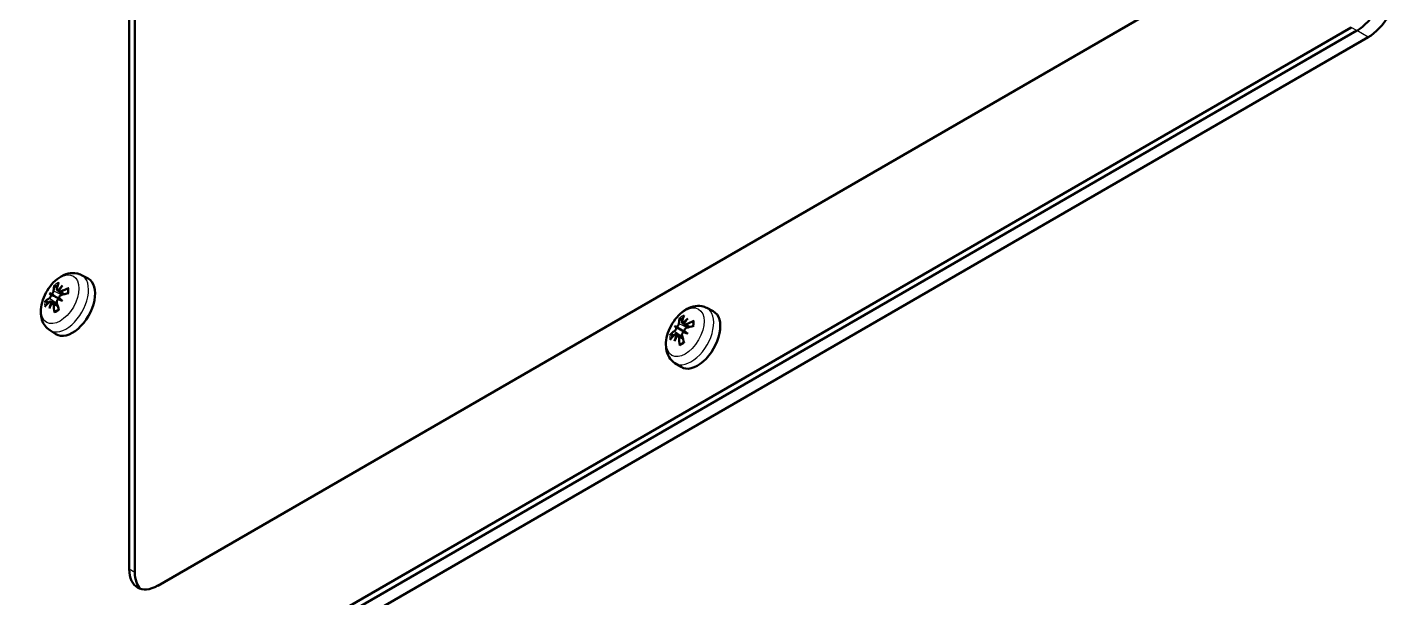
# Model space of a CAD drawing. Header units: millimetres. Extents: x 0 to 4200, y 0 to 2970.
# Drawn here: x 3569.9 to 3740.3, y 2251 to 2321.9 of the extents above; entities that cross this region are included whole.
import ezdxf

# ---------------------------------------------------------------- set-up
doc = ezdxf.new("R2010")
doc.units = ezdxf.units.MM
doc.header["$LTSCALE"] = 10
doc.layers.add('Co ban', color=7, linetype='Continuous', lineweight=50)
doc.layers.add('Lien manh', color=7, linetype='Continuous', lineweight=25, true_color=0x020305)

msp = doc.modelspace()

# ---------------------------------------------------------------- linework, layer by layer
at = {"layer": 'Co ban'}
for p, q in [((3720.5, 2330.1), (3586.15, 2252.53)), ((3582.61, 2254.57), (3582.61, 2328.06)), ((3583.32, 2327.65), (3583.32, 2254.17)), ((3734.64, 2321.94), (2949.75, 1868.78)), ((3735.35, 2321.53), (2950.46, 1868.37)), ((3735.35, 2321.53), (2950.46, 1868.37)), ((3736.76, 2320.71), (2951.87, 1867.56)), ((3576.68, 2291.15), (3577.49, 2290.73)), ((3572.68, 2288.89), (3573.22, 2288.57)), ((3573.22, 2288.57), (3574.17, 2288.02)), ((3573.64, 2289.27), (3574.38, 2288.73)), ((3573.94, 2289.1), (3574.43, 2288.74)), ((3574.32, 2287.94), (3574.17, 2288.02)), ((3572.82, 2287.86), (3573.67, 2287.49)), ((3573.12, 2287.69), (3573.68, 2287.44)), ((3654.47, 2287.06), (3655.27, 2286.64)), ((3650.46, 2284.81), (3651, 2284.49)), ((3651, 2284.49), (3651.96, 2283.94)), ((3651.42, 2285.19), (3652.17, 2284.65)), ((3651.72, 2285.02), (3652.21, 2284.66)), ((3572.72, 2284.29), (3573.49, 2283.8)), ((3650.6, 2283.78), (3651.45, 2283.4)), ((3650.9, 2283.61), (3651.46, 2283.36)), ((3652.1, 2283.86), (3651.96, 2283.94)), ((3650.51, 2280.2), (3651.27, 2279.72))]:
    msp.add_line(p, q, dxfattribs=at)
for centre, major_axis, ratio, start_param, end_param in [((3735.35, 2325.61), (-2.5, -4.33), 0.57735, 0.785398, 2.356194), ((3735.35, 2325.61), (-2.5, -4.33), 0.57735, 0.785398, 2.356194), ((3736.76, 2324.79), (-2.5, -4.33), 0.57735, 0.785398, 2.356194), ((3578.2, 2286.06), (-4.18, 4.96), 0.552577, 0.356756, 0.526449), ((3575.54, 2287.23), (2, 3.46), 0.57735, 3.116897, 6.307881), ((3577.63, 2285.74), (-2.18, 6.11), 0.589478, 0.562453, 0.732146), ((3578.27, 2285.58), (4.1, 4.95), 0.9022, 1.451948, 1.5691), ((3577.31, 2286.13), (-2.63, -5.86), 0.701688, 4.371008, 4.48816), ((3577.88, 2285.51), (-6.39, 1.14), 0.552577, 5.756736, 5.926429), ((3578.34, 2286.72), (-5.86, 2.63), 0.158992, 0.343364, 0.460515), ((3577.38, 2285.07), (-5.21, 3.76), 0.158992, 5.82267, 5.939822), ((3572.31, 2288.9), (-1.13, 0.37), 0.034479, 2.123155, 2.509319), ((3572.49, 2289.2), (0.889, -0.797), 0.034479, 0.632274, 1.018438), ((3573.42, 2289.74), (-1.11, 0.66), 0.166378, 2.018975, 2.09969), ((3573.42, 2288.25), (1.12, -0.36), 0.009309, 0.838135, 1.224299), ((3578.27, 2286.76), (-6.06, 2.14), 0.04152, 0.758456, 0.875608), ((3573.6, 2288.56), (-0.87, 0.789), 0.009309, 1.917294, 2.303458), ((3577.31, 2285.11), (4.88, -4.18), 0.04152, 2.265985, 2.383136), ((3577.95, 2285.55), (-6.48, -0.2), 0.690116, 5.148823, 5.318516), ((3577.95, 2286.21), (6.49, -0.16), 0.451938, 2.040238, 2.209931), ((3577.88, 2286.17), (6.38, 1.17), 0.589478, 2.409447, 2.57914), ((3578.34, 2285.7), (2.24, 6.02), 0.9022, 1.572493, 1.689644), ((3577.38, 2286.25), (-3.76, -5.21), 0.701688, 4.936618, 5.05377), ((3572.31, 2287.82), (1.13, -0.63), 0.166378, 1.041903, 1.122618), ((3578.2, 2285.99), (3.07, -5.72), 0.690116, 4.106262, 4.275955), ((3577.63, 2285.66), (-3.38, 5.53), 0.451938, 0.931662, 1.101355), ((3653.32, 2283.15), (2, 3.46), 0.57735, 3.116897, 6.307881), ((3656.12, 2282.64), (-5.86, 2.63), 0.158992, 0.343364, 0.460515), ((3655.16, 2280.98), (-5.21, 3.76), 0.158992, 5.82267, 5.939822), ((3650.1, 2284.81), (-1.13, 0.37), 0.034479, 2.123155, 2.509319), ((3650.27, 2285.11), (0.889, -0.797), 0.034479, 0.632274, 1.018438), ((3655.99, 2281.98), (-4.18, 4.96), 0.552577, 0.356756, 0.526449), ((3655.42, 2281.65), (-2.18, 6.11), 0.589478, 0.562453, 0.732146), ((3656.05, 2281.5), (4.1, 4.95), 0.9022, 1.451948, 1.5691), ((3651.21, 2285.65), (-1.11, 0.66), 0.166378, 2.018975, 2.09969), ((3655.09, 2282.05), (-2.63, -5.86), 0.701688, 4.371008, 4.48816), ((3655.73, 2281.47), (-6.48, -0.2), 0.690116, 5.148823, 5.318516), ((3655.73, 2282.13), (6.49, -0.16), 0.451938, 2.040238, 2.209931), ((3655.67, 2281.43), (-6.39, 1.14), 0.552577, 5.756736, 5.926429), ((3655.67, 2282.09), (6.38, 1.17), 0.589478, 2.409447, 2.57914), ((3656.12, 2281.62), (2.24, 6.02), 0.9022, 1.572493, 1.689644), ((3655.16, 2282.17), (-3.76, -5.21), 0.701688, 4.936618, 5.05377), ((3650.1, 2283.73), (1.13, -0.63), 0.166378, 1.041903, 1.122618), ((3655.99, 2281.9), (3.07, -5.72), 0.690116, 4.106262, 4.275955), ((3655.42, 2281.57), (-3.38, 5.53), 0.451938, 0.931662, 1.101355), ((3651.21, 2284.17), (1.12, -0.36), 0.009309, 0.838135, 1.224299), ((3656.05, 2282.68), (-6.06, 2.14), 0.04152, 0.758456, 0.875608), ((3651.38, 2284.47), (-0.87, 0.789), 0.009309, 1.917294, 2.303458), ((3655.09, 2281.02), (4.88, -4.18), 0.04152, 2.265985, 2.383136), ((3586.15, 2256.62), (-2.5, -4.33), 0.57735, 5.497787, 7.068583), ((3586.85, 2256.21), (-2.5, -4.33), 0.57735, 5.497787, 6.141288)]:
    msp.add_ellipse(centre, major_axis=major_axis, ratio=ratio, start_param=start_param, end_param=end_param, dxfattribs=at)
for points, knots in [([(3572.72, 2284.29), (3572.5, 2284.43), (3572.3, 2284.62), (3571.97, 2285.05), (3571.84, 2285.31), (3571.65, 2285.89), (3571.61, 2286.22), (3571.6, 2286.95), (3571.66, 2287.35), (3571.88, 2288.15), (3572.04, 2288.55), (3572.44, 2289.3), (3572.68, 2289.66), (3573.23, 2290.29), (3573.54, 2290.58), (3574.22, 2291.04), (3574.6, 2291.23), (3575.35, 2291.41), (3575.72, 2291.43), (3576.29, 2291.32), (3576.49, 2291.25), (3576.68, 2291.15)], [3.951686, 3.951686, 3.951686, 3.951686, 4.16495, 4.16495, 4.402172, 4.402172, 4.701244, 4.701244, 5.067164, 5.067164, 5.444726, 5.444726, 5.817078, 5.817078, 6.192713, 6.192713, 6.5675, 6.5675, 6.874086, 6.874086, 7.043888, 7.043888, 7.043888, 7.043888]), ([(3573.41, 2289.73), (3573.4, 2289.74), (3573.39, 2289.75), (3573.36, 2289.78), (3573.35, 2289.8), (3573.34, 2289.84), (3573.33, 2289.86), (3573.33, 2289.89), (3573.33, 2289.9), (3573.33, 2289.91)], [0.05658644, 0.05658644, 0.05658644, 0.05658644, 0.06161587, 0.06161587, 0.06775669, 0.06775669, 0.07390904, 0.07390904, 0.07912293, 0.07912293, 0.07912293, 0.07912293]), ([(3572.9, 2288.67), (3572.9, 2288.67), (3572.9, 2288.66), (3572.9, 2288.63), (3572.89, 2288.6), (3572.87, 2288.53), (3572.85, 2288.49), (3572.81, 2288.42), (3572.79, 2288.39), (3572.75, 2288.33), (3572.72, 2288.3), (3572.69, 2288.28), (3572.68, 2288.27), (3572.68, 2288.27)], [0.02262944, 0.02262944, 0.02262944, 0.02262944, 0.02319765, 0.02319765, 0.0345489, 0.0345489, 0.04590016, 0.04590016, 0.05733835, 0.05733835, 0.06877655, 0.06877655, 0.07249221, 0.07249221, 0.07249221, 0.07249221]), ([(3572.68, 2287.81), (3572.7, 2287.83), (3572.72, 2287.85), (3572.77, 2287.87), (3572.79, 2287.87), (3572.83, 2287.86), (3572.85, 2287.84), (3572.88, 2287.8), (3572.89, 2287.77), (3572.9, 2287.73), (3572.9, 2287.72), (3572.9, 2287.71)], [0, 0, 0, 0, 0.01151442, 0.01151442, 0.02302884, 0.02302884, 0.0344178, 0.0344178, 0.04580676, 0.04580676, 0.0498478, 0.0498478, 0.0498478, 0.0498478]), ([(3573.21, 2289.2), (3573.21, 2289.17), (3573.21, 2289.14), (3573.18, 2289.07), (3573.17, 2289.03), (3573.13, 2288.97), (3573.11, 2288.93), (3573.06, 2288.87), (3573.03, 2288.85), (3573, 2288.82), (3572.99, 2288.81), (3572.98, 2288.8)], [0, 0, 0, 0, 0.01151442, 0.01151442, 0.02302884, 0.02302884, 0.0344178, 0.0344178, 0.04580676, 0.04580676, 0.0498478, 0.0498478, 0.0498478, 0.0498478]), ([(3573.81, 2289.28), (3573.81, 2289.28), (3573.8, 2289.28), (3573.77, 2289.27), (3573.74, 2289.26), (3573.69, 2289.25), (3573.67, 2289.26), (3573.63, 2289.28), (3573.62, 2289.3), (3573.6, 2289.34), (3573.6, 2289.37), (3573.6, 2289.4), (3573.6, 2289.41), (3573.61, 2289.42)], [0.02262869, 0.02262869, 0.02262869, 0.02262869, 0.02311382, 0.02311382, 0.03450698, 0.03450698, 0.04590014, 0.04590014, 0.05733833, 0.05733833, 0.06877652, 0.06877652, 0.07249219, 0.07249219, 0.07249219, 0.07249219]), ([(3573.61, 2287.73), (3573.6, 2287.76), (3573.6, 2287.8), (3573.61, 2287.88), (3573.62, 2287.92), (3573.65, 2287.99), (3573.67, 2288.02), (3573.72, 2288.08), (3573.75, 2288.11), (3573.79, 2288.13), (3573.8, 2288.14), (3573.81, 2288.14)], [0, 0, 0, 0, 0.01154742, 0.01154742, 0.02309483, 0.02309483, 0.0344508, 0.0344508, 0.04580677, 0.04580677, 0.04984781, 0.04984781, 0.04984781, 0.04984781]), ([(3573.89, 2288.28), (3573.89, 2288.28), (3573.89, 2288.28), (3573.88, 2288.32), (3573.89, 2288.35), (3573.91, 2288.43), (3573.93, 2288.47), (3573.97, 2288.53), (3573.99, 2288.56), (3574.05, 2288.61), (3574.08, 2288.64), (3574.12, 2288.65), (3574.13, 2288.66), (3574.14, 2288.66)], [0.02262944, 0.02262944, 0.02262944, 0.02262944, 0.02319765, 0.02319765, 0.0345489, 0.0345489, 0.04590016, 0.04590016, 0.05733835, 0.05733835, 0.06877655, 0.06877655, 0.07249221, 0.07249221, 0.07249221, 0.07249221]), ([(3574.14, 2289.11), (3574.11, 2289.1), (3574.08, 2289.09), (3574.02, 2289.08), (3573.99, 2289.08), (3573.94, 2289.1), (3573.92, 2289.11), (3573.89, 2289.15), (3573.89, 2289.18), (3573.89, 2289.22), (3573.89, 2289.23), (3573.89, 2289.24)], [0, 0, 0, 0, 0.01151442, 0.01151442, 0.02302884, 0.02302884, 0.0344178, 0.0344178, 0.04580676, 0.04580676, 0.0498478, 0.0498478, 0.0498478, 0.0498478]), ([(3574.99, 2289.4), (3574.99, 2289.41), (3574.99, 2289.41), (3574.99, 2289.43), (3575, 2289.45), (3575.01, 2289.47), (3575.03, 2289.49), (3575.05, 2289.51), (3575.07, 2289.52), (3575.09, 2289.52)], [0.05985449, 0.05985449, 0.05985449, 0.05985449, 0.06161587, 0.06161587, 0.06775669, 0.06775669, 0.07390904, 0.07390904, 0.07912293, 0.07912293, 0.07912293, 0.07912293]), ([(3574.99, 2289.4), (3575, 2289.37), (3575, 2289.34), (3575.01, 2289.27), (3575.01, 2289.23), (3575.02, 2289.16), (3575.02, 2289.12), (3575.01, 2289.04), (3575.01, 2289), (3575.01, 2288.93), (3575, 2288.91), (3575, 2288.88)], [1.3874243, 1.3874243, 1.3874243, 1.3874243, 1.4608322, 1.4608322, 1.53424, 1.53424, 1.6076479, 1.6076479, 1.6810558, 1.6810558, 1.7294084, 1.7294084, 1.7294084, 1.7294084]), ([(3572.12, 2287.81), (3572.13, 2287.82), (3572.14, 2287.82), (3572.16, 2287.84), (3572.18, 2287.84), (3572.22, 2287.85), (3572.25, 2287.84), (3572.28, 2287.84), (3572.3, 2287.84), (3572.32, 2287.83)], [0.01947687, 0.01947687, 0.01947687, 0.01947687, 0.02469076, 0.02469076, 0.03084311, 0.03084311, 0.03698394, 0.03698394, 0.04201336, 0.04201336, 0.04201336, 0.04201336]), ([(3572.98, 2287.66), (3572.98, 2287.67), (3572.98, 2287.67), (3573.01, 2287.68), (3573.03, 2287.69), (3573.08, 2287.7), (3573.11, 2287.7), (3573.15, 2287.67), (3573.17, 2287.65), (3573.2, 2287.6), (3573.21, 2287.57), (3573.21, 2287.53), (3573.21, 2287.51), (3573.21, 2287.5)], [0.02262944, 0.02262944, 0.02262944, 0.02262944, 0.02319765, 0.02319765, 0.0345489, 0.0345489, 0.04590016, 0.04590016, 0.05733835, 0.05733835, 0.06877655, 0.06877655, 0.07249221, 0.07249221, 0.07249221, 0.07249221]), ([(3573.33, 2286.48), (3573.33, 2286.5), (3573.33, 2286.52), (3573.33, 2286.55), (3573.34, 2286.57), (3573.35, 2286.6), (3573.36, 2286.61), (3573.38, 2286.62), (3573.38, 2286.62), (3573.39, 2286.62)], [0.01947687, 0.01947687, 0.01947687, 0.01947687, 0.02469076, 0.02469076, 0.03084311, 0.03084311, 0.03698394, 0.03698394, 0.03874531, 0.03874531, 0.03874531, 0.03874531]), ([(3573.84, 2286.88), (3573.82, 2286.86), (3573.8, 2286.85), (3573.75, 2286.81), (3573.71, 2286.79), (3573.65, 2286.75), (3573.61, 2286.73), (3573.55, 2286.69), (3573.52, 2286.68), (3573.45, 2286.65), (3573.42, 2286.63), (3573.39, 2286.62)], [2.9829806, 2.9829806, 2.9829806, 2.9829806, 3.0313332, 3.0313332, 3.1047411, 3.1047411, 3.1781489, 3.1781489, 3.2515568, 3.2515568, 3.3249647, 3.3249647, 3.3249647, 3.3249647]), ([(3650.51, 2280.2), (3650.28, 2280.35), (3650.08, 2280.54), (3649.75, 2280.97), (3649.62, 2281.22), (3649.43, 2281.8), (3649.39, 2282.13), (3649.38, 2282.87), (3649.44, 2283.27), (3649.66, 2284.07), (3649.82, 2284.47), (3650.22, 2285.22), (3650.46, 2285.57), (3651.01, 2286.21), (3651.32, 2286.49), (3652, 2286.96), (3652.38, 2287.14), (3653.13, 2287.32), (3653.5, 2287.35), (3654.07, 2287.23), (3654.28, 2287.16), (3654.47, 2287.06)], [3.951686, 3.951686, 3.951686, 3.951686, 4.16495, 4.16495, 4.402172, 4.402172, 4.701244, 4.701244, 5.067164, 5.067164, 5.444726, 5.444726, 5.817078, 5.817078, 6.192713, 6.192713, 6.5675, 6.5675, 6.874086, 6.874086, 7.043888, 7.043888, 7.043888, 7.043888]), ([(3650.68, 2284.58), (3650.68, 2284.58), (3650.68, 2284.58), (3650.68, 2284.55), (3650.67, 2284.52), (3650.65, 2284.44), (3650.63, 2284.41), (3650.6, 2284.34), (3650.57, 2284.3), (3650.53, 2284.24), (3650.5, 2284.22), (3650.47, 2284.19), (3650.47, 2284.19), (3650.46, 2284.18)], [0.02262944, 0.02262944, 0.02262944, 0.02262944, 0.02319765, 0.02319765, 0.0345489, 0.0345489, 0.04590016, 0.04590016, 0.05733835, 0.05733835, 0.06877655, 0.06877655, 0.07249221, 0.07249221, 0.07249221, 0.07249221]), ([(3651, 2285.11), (3650.99, 2285.09), (3650.99, 2285.06), (3650.96, 2284.99), (3650.95, 2284.95), (3650.91, 2284.88), (3650.89, 2284.85), (3650.84, 2284.79), (3650.81, 2284.76), (3650.78, 2284.74), (3650.77, 2284.73), (3650.76, 2284.72)], [0, 0, 0, 0, 0.01151442, 0.01151442, 0.02302884, 0.02302884, 0.0344178, 0.0344178, 0.04580676, 0.04580676, 0.0498478, 0.0498478, 0.0498478, 0.0498478]), ([(3651.19, 2285.64), (3651.18, 2285.65), (3651.17, 2285.67), (3651.15, 2285.7), (3651.13, 2285.72), (3651.12, 2285.75), (3651.11, 2285.77), (3651.11, 2285.8), (3651.11, 2285.82), (3651.11, 2285.83)], [0.05658644, 0.05658644, 0.05658644, 0.05658644, 0.06161587, 0.06161587, 0.06775669, 0.06775669, 0.07390904, 0.07390904, 0.07912293, 0.07912293, 0.07912293, 0.07912293]), ([(3651.59, 2285.2), (3651.59, 2285.2), (3651.59, 2285.2), (3651.56, 2285.18), (3651.53, 2285.18), (3651.47, 2285.17), (3651.45, 2285.18), (3651.41, 2285.2), (3651.4, 2285.21), (3651.38, 2285.26), (3651.38, 2285.28), (3651.38, 2285.32), (3651.39, 2285.33), (3651.39, 2285.34)], [0.02262869, 0.02262869, 0.02262869, 0.02262869, 0.02311382, 0.02311382, 0.03450698, 0.03450698, 0.04590014, 0.04590014, 0.05733833, 0.05733833, 0.06877652, 0.06877652, 0.07249219, 0.07249219, 0.07249219, 0.07249219]), ([(3651.93, 2285.03), (3651.89, 2285.02), (3651.86, 2285), (3651.8, 2284.99), (3651.77, 2285), (3651.72, 2285.01), (3651.7, 2285.03), (3651.68, 2285.07), (3651.67, 2285.1), (3651.67, 2285.13), (3651.67, 2285.14), (3651.67, 2285.15)], [0, 0, 0, 0, 0.01151442, 0.01151442, 0.02302884, 0.02302884, 0.0344178, 0.0344178, 0.04580676, 0.04580676, 0.0498478, 0.0498478, 0.0498478, 0.0498478]), ([(3651.67, 2284.2), (3651.67, 2284.2), (3651.67, 2284.2), (3651.67, 2284.24), (3651.67, 2284.27), (3651.69, 2284.35), (3651.71, 2284.38), (3651.75, 2284.45), (3651.77, 2284.48), (3651.83, 2284.53), (3651.86, 2284.55), (3651.91, 2284.57), (3651.92, 2284.57), (3651.93, 2284.58)], [0.02262944, 0.02262944, 0.02262944, 0.02262944, 0.02319765, 0.02319765, 0.0345489, 0.0345489, 0.04590016, 0.04590016, 0.05733835, 0.05733835, 0.06877655, 0.06877655, 0.07249221, 0.07249221, 0.07249221, 0.07249221]), ([(3652.78, 2285.32), (3652.77, 2285.33), (3652.77, 2285.33), (3652.77, 2285.35), (3652.78, 2285.36), (3652.79, 2285.39), (3652.81, 2285.41), (3652.83, 2285.42), (3652.85, 2285.43), (3652.87, 2285.44)], [0.05985449, 0.05985449, 0.05985449, 0.05985449, 0.06161587, 0.06161587, 0.06775669, 0.06775669, 0.07390904, 0.07390904, 0.07912293, 0.07912293, 0.07912293, 0.07912293]), ([(3652.78, 2285.32), (3652.78, 2285.29), (3652.79, 2285.25), (3652.79, 2285.18), (3652.8, 2285.15), (3652.8, 2285.07), (3652.8, 2285.04), (3652.8, 2284.96), (3652.79, 2284.92), (3652.79, 2284.85), (3652.78, 2284.82), (3652.78, 2284.8)], [1.3874243, 1.3874243, 1.3874243, 1.3874243, 1.4608322, 1.4608322, 1.53424, 1.53424, 1.6076479, 1.6076479, 1.6810558, 1.6810558, 1.7294084, 1.7294084, 1.7294084, 1.7294084]), ([(3649.9, 2283.73), (3649.91, 2283.73), (3649.92, 2283.74), (3649.95, 2283.75), (3649.97, 2283.76), (3650, 2283.76), (3650.03, 2283.76), (3650.06, 2283.76), (3650.08, 2283.75), (3650.1, 2283.75)], [0.01947687, 0.01947687, 0.01947687, 0.01947687, 0.02469076, 0.02469076, 0.03084311, 0.03084311, 0.03698394, 0.03698394, 0.04201336, 0.04201336, 0.04201336, 0.04201336]), ([(3650.46, 2283.73), (3650.48, 2283.75), (3650.51, 2283.77), (3650.55, 2283.79), (3650.58, 2283.79), (3650.62, 2283.77), (3650.63, 2283.76), (3650.66, 2283.72), (3650.67, 2283.69), (3650.68, 2283.65), (3650.68, 2283.64), (3650.68, 2283.63)], [0, 0, 0, 0, 0.01151442, 0.01151442, 0.02302884, 0.02302884, 0.0344178, 0.0344178, 0.04580676, 0.04580676, 0.0498478, 0.0498478, 0.0498478, 0.0498478]), ([(3650.76, 2283.58), (3650.76, 2283.58), (3650.76, 2283.58), (3650.79, 2283.6), (3650.82, 2283.61), (3650.87, 2283.62), (3650.89, 2283.61), (3650.93, 2283.59), (3650.95, 2283.57), (3650.98, 2283.52), (3650.99, 2283.49), (3650.99, 2283.44), (3651, 2283.43), (3651, 2283.42)], [0.02262944, 0.02262944, 0.02262944, 0.02262944, 0.02319765, 0.02319765, 0.0345489, 0.0345489, 0.04590016, 0.04590016, 0.05733835, 0.05733835, 0.06877655, 0.06877655, 0.07249221, 0.07249221, 0.07249221, 0.07249221]), ([(3651.63, 2282.8), (3651.6, 2282.78), (3651.58, 2282.76), (3651.53, 2282.73), (3651.49, 2282.7), (3651.43, 2282.66), (3651.4, 2282.64), (3651.33, 2282.61), (3651.3, 2282.59), (3651.23, 2282.56), (3651.2, 2282.55), (3651.17, 2282.54)], [2.9829806, 2.9829806, 2.9829806, 2.9829806, 3.0313332, 3.0313332, 3.1047411, 3.1047411, 3.1781489, 3.1781489, 3.2515568, 3.2515568, 3.3249647, 3.3249647, 3.3249647, 3.3249647]), ([(3651.39, 2283.65), (3651.38, 2283.68), (3651.38, 2283.72), (3651.39, 2283.79), (3651.4, 2283.83), (3651.43, 2283.9), (3651.45, 2283.94), (3651.5, 2284), (3651.53, 2284.02), (3651.57, 2284.05), (3651.58, 2284.06), (3651.59, 2284.06)], [0, 0, 0, 0, 0.01154742, 0.01154742, 0.02309483, 0.02309483, 0.0344508, 0.0344508, 0.04580677, 0.04580677, 0.04984781, 0.04984781, 0.04984781, 0.04984781]), ([(3651.11, 2282.4), (3651.11, 2282.42), (3651.11, 2282.44), (3651.11, 2282.47), (3651.12, 2282.49), (3651.13, 2282.52), (3651.15, 2282.53), (3651.16, 2282.54), (3651.17, 2282.54), (3651.17, 2282.54)], [0.01947687, 0.01947687, 0.01947687, 0.01947687, 0.02469076, 0.02469076, 0.03084311, 0.03084311, 0.03698394, 0.03698394, 0.03874531, 0.03874531, 0.03874531, 0.03874531])]:
    msp.add_open_spline(points, degree=3, knots=knots, dxfattribs=at)
for points, weights in [([(3573.41, 2289.73), (3573.53, 2289.62), (3573.63, 2289.52)], [1.00291629593, 1.00586947967, 1.00753429025]), ([(3572.6, 2287.74), (3572.47, 2287.78), (3572.32, 2287.83)], [1.00753429025, 1.00586947967, 1.00291629593]), ([(3651.19, 2285.64), (3651.31, 2285.54), (3651.41, 2285.44)], [1.00291629593, 1.00586947967, 1.00753429025]), ([(3650.38, 2283.66), (3650.25, 2283.7), (3650.1, 2283.75)], [1.00753429025, 1.00586947967, 1.00291629593])]:
    msp.add_rational_spline(points, weights, degree=2, dxfattribs=at)
at = {"layer": 'Lien manh'}
for p, q in [((3735.35, 2321.53), (3734.64, 2321.94)), ((3736.76, 2320.71), (3735.35, 2321.53)), ((3572.68, 2288.27), (3573.64, 2287.6)), ((3573.21, 2289.2), (3574.27, 2288.7)), ((3574.14, 2289.11), (3574.63, 2288.79)), ((3573.21, 2287.5), (3573.73, 2287.25)), ((3651, 2285.11), (3652.05, 2284.61)), ((3651.93, 2285.03), (3652.41, 2284.71)), ((3650.46, 2284.18), (3651.42, 2283.52)), ((3651, 2283.42), (3651.51, 2283.16)), ((3583.32, 2254.17), (3582.61, 2254.57))]:
    msp.add_line(p, q, dxfattribs=at)
for centre in [(3574, 2288.13), (3651.78, 2284.04)]:
    msp.add_ellipse(centre, major_axis=(-1.66, -2.88), ratio=0.57735, dxfattribs=at)
for centre, major_axis, start_param, end_param in [((3574.75, 2287.69), (-1.98, -3.43), 6.25849, 9.449473), ((3573.6, 2288.35), (-1.07, -1.85), 3.746927, 4.107055), ((3573.66, 2288.32), (0.96, 1.67), 0.709134, 0.968047), ((3573.6, 2288.35), (1.07, 1.85), 5.317723, 5.677851), ((3573.6, 2288.35), (-1.07, -1.85), 5.317723, 5.677851), ((3573.66, 2288.32), (0.96, 1.67), 2.173546, 2.432459), ((3573.6, 2288.35), (1.07, 1.85), 3.746927, 4.107055), ((3652.53, 2283.61), (-1.98, -3.43), 6.25849, 9.449473), ((3651.38, 2284.27), (-1.07, -1.85), 3.746927, 4.107055), ((3651.44, 2284.24), (0.96, 1.67), 0.709134, 0.968047), ((3651.38, 2284.27), (1.07, 1.85), 5.317723, 5.677851), ((3651.38, 2284.27), (-1.07, -1.85), 5.317723, 5.677851), ((3651.44, 2284.24), (0.96, 1.67), 2.173546, 2.432459), ((3651.38, 2284.27), (1.07, 1.85), 3.746927, 4.107055)]:
    msp.add_ellipse(centre, major_axis=major_axis, ratio=0.57735, start_param=start_param, end_param=end_param, dxfattribs=at)

doc.saveas('drawing.dxf')
